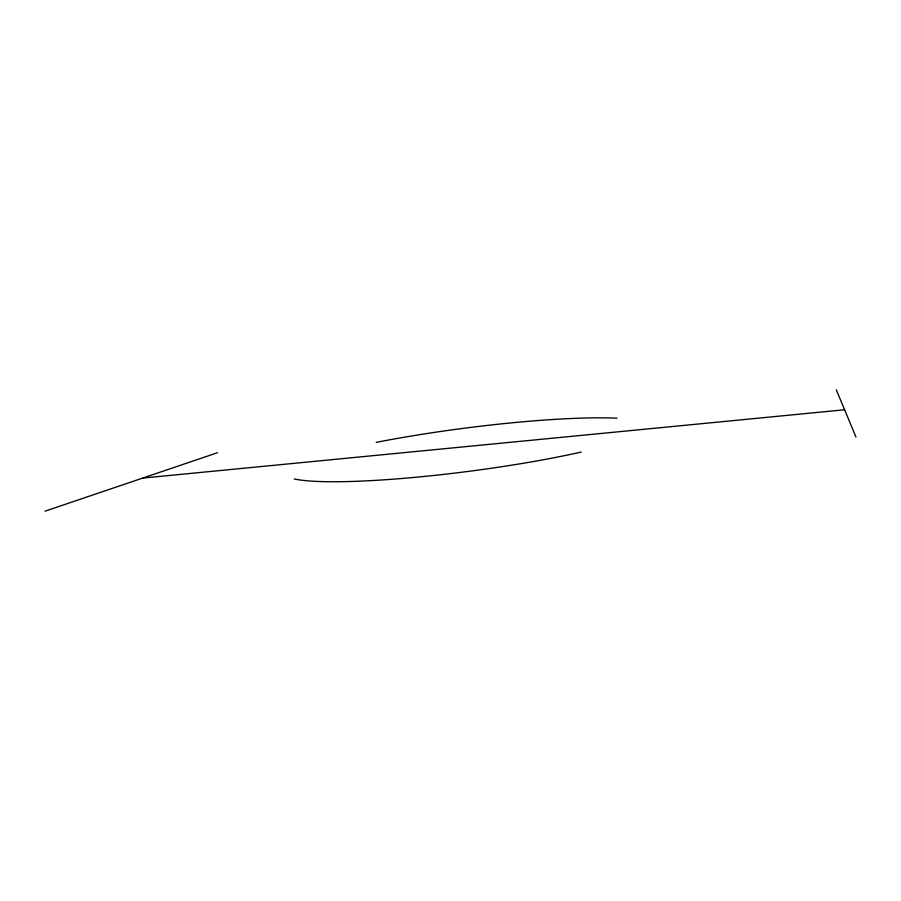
<?xml version="1.0" encoding="UTF-8"?>
<svg xmlns="http://www.w3.org/2000/svg" width="901" height="901" viewBox="0 0 901 901"><rect width="100%" height="100%" fill="white"/><g stroke="black" fill="none" stroke-linecap="round" stroke-linejoin="round"><path stroke-width="1.35" d="M45.05 511.171L217.479 452.73M142.673 478.082L844.609 409.764M836.308 389.829L855.95 437.008M581.213 452.065A183.68 21.669 -7.4 0 1 294.188 478.949M376.269 442.357A183.68 21.669 -7.4 0 1 616.948 418.21"/></g></svg>
